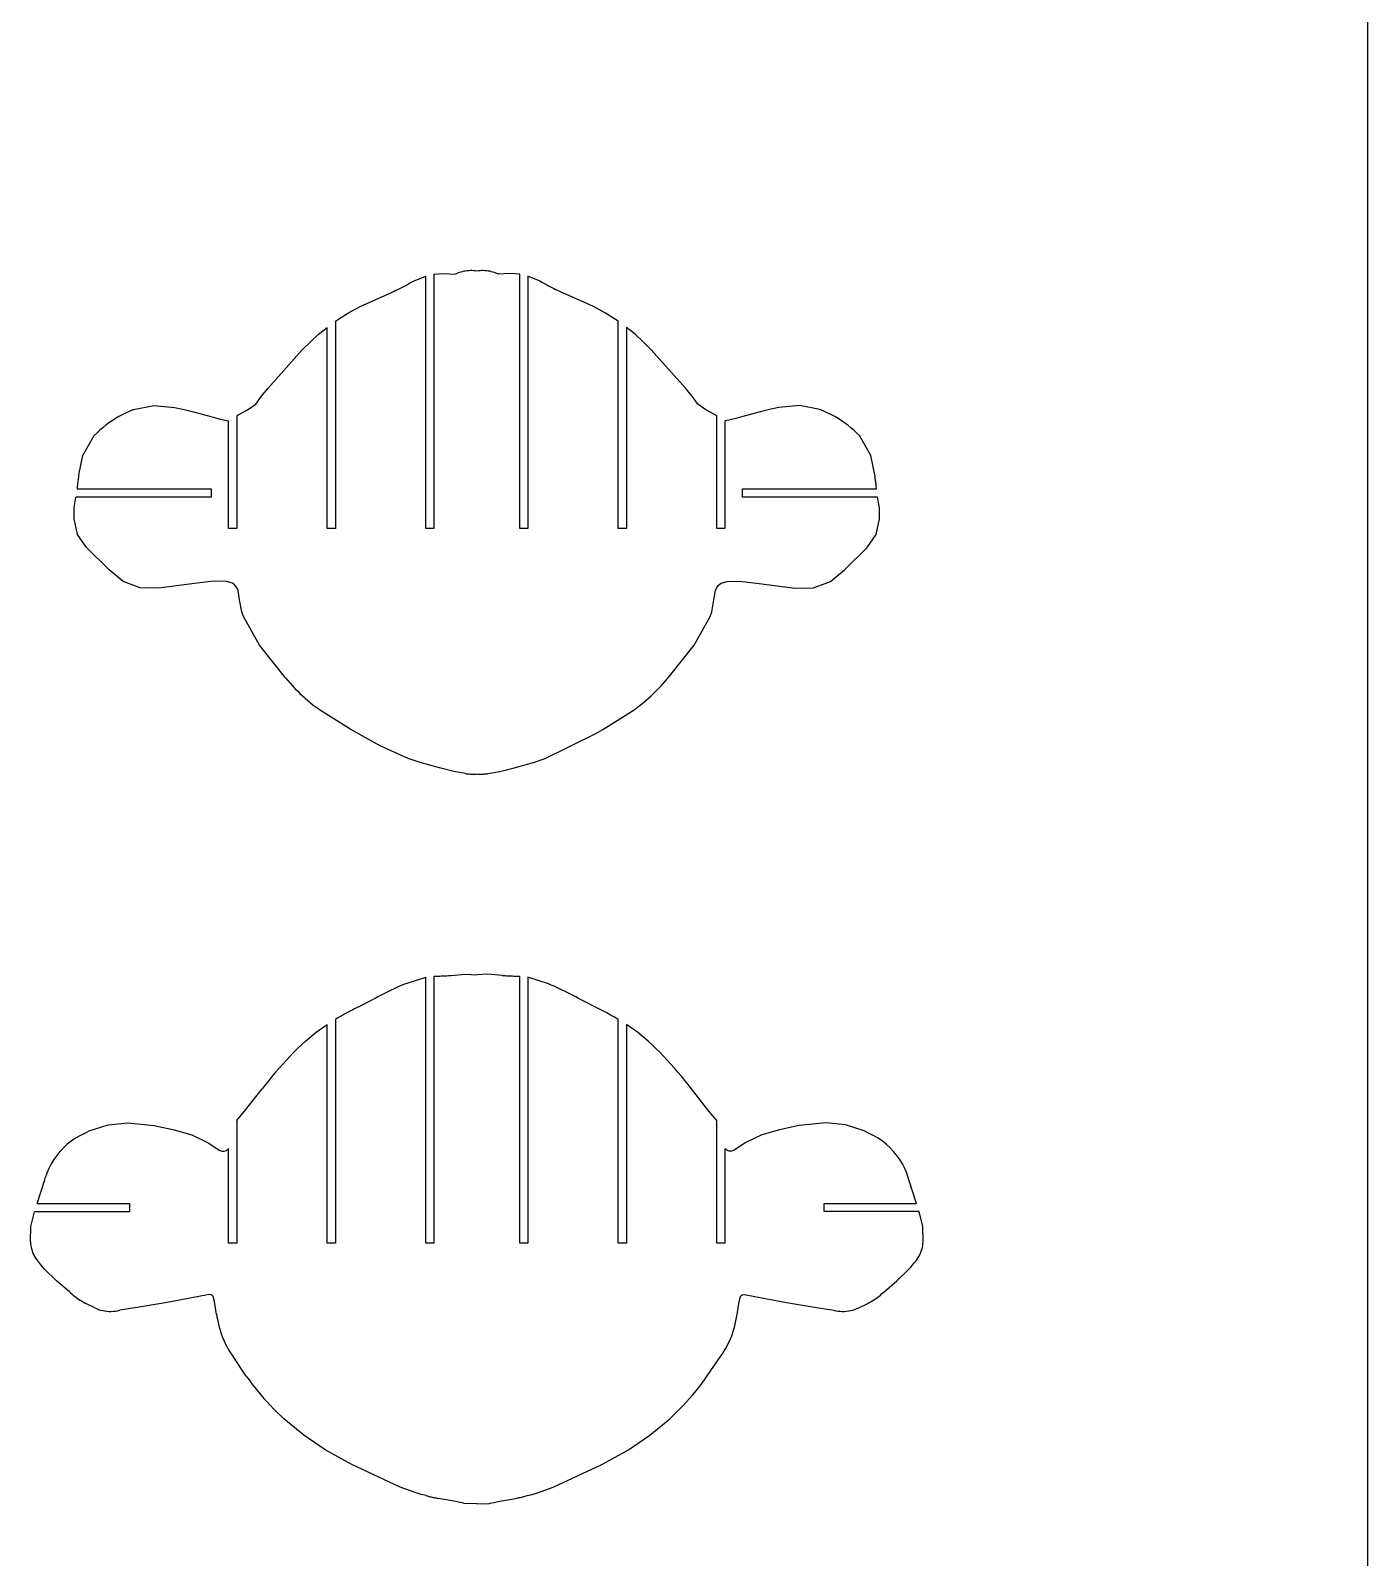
# Model space of a CAD drawing. Extents: x -170 to 170, y -270 to 270.
# Drawn here: x 109.4 to 170.5, y 69 to 138.7 of the extents above; entities that cross this region are included whole.
import ezdxf

# ---------------------------------------------------------------- set-up
doc = ezdxf.new("R2010")
doc.units = 0
doc.header["$MEASUREMENT"] = 0
doc.layers.get('0').update_dxf_attribs({"linetype": 'CONTINUOUS'})

msp = doc.modelspace()

# ---------------------------------------------------------------- linework, layer by layer
for p, q in [((170.489, 270.105), (170.489, -270.105)), ((128.806, 127.556), (128.943, 127.598)), ((129.012, 127.625), (128.943, 127.598)), ((129.083, 127.649), (129.012, 127.625)), ((129.154, 127.669), (129.083, 127.649)), ((129.226, 127.686), (129.154, 127.669)), ((129.299, 127.699), (129.226, 127.686)), ((129.373, 127.709), (129.299, 127.699)), ((129.447, 127.715), (129.373, 127.709)), ((129.521, 127.718), (129.447, 127.715)), ((129.595, 127.717), (129.521, 127.718)), ((129.669, 127.713), (129.595, 127.717)), ((129.743, 127.705), (129.669, 127.713)), ((129.816, 127.694), (129.743, 127.705)), ((129.89, 127.705), (129.816, 127.694)), ((129.964, 127.713), (129.89, 127.705)), ((130.038, 127.717), (129.964, 127.713)), ((130.112, 127.718), (130.038, 127.717)), ((130.186, 127.715), (130.112, 127.718)), ((130.26, 127.709), (130.186, 127.715)), ((130.334, 127.699), (130.26, 127.709)), ((130.407, 127.686), (130.334, 127.699)), ((130.479, 127.669), (130.407, 127.686)), ((130.55, 127.649), (130.479, 127.669)), ((130.621, 127.625), (130.55, 127.649)), ((130.69, 127.598), (130.621, 127.625)), ((130.827, 127.556), (130.69, 127.598)), ((126.216, 126.863), (126.305, 126.909)), ((126.305, 126.909), (126.394, 126.954)), ((126.394, 126.954), (126.484, 127)), ((126.484, 127), (126.573, 127.046)), ((126.573, 127.046), (126.662, 127.092)), ((126.662, 127.092), (126.751, 127.138)), ((126.751, 127.138), (126.84, 127.185)), ((126.84, 127.185), (126.928, 127.231)), ((126.928, 127.231), (127.483, 127.467)), ((127.483, 115.943), (127.483, 127.467)), ((127.858, 127.559), (128.338, 127.579)), ((127.858, 127.559), (127.858, 115.943)), ((128.338, 127.579), (128.806, 127.556)), ((131.295, 127.579), (130.827, 127.556)), ((131.775, 127.559), (131.295, 127.579)), ((131.775, 115.943), (131.775, 127.559)), ((132.705, 127.231), (132.15, 127.467)), ((132.15, 127.467), (132.15, 115.943)), ((132.705, 127.231), (132.793, 127.185)), ((132.793, 127.185), (132.882, 127.138)), ((132.882, 127.138), (132.971, 127.092)), ((132.971, 127.092), (133.06, 127.046)), ((133.06, 127.046), (133.149, 127)), ((133.149, 127), (133.239, 126.954)), ((133.239, 126.954), (133.328, 126.909)), ((133.328, 126.909), (133.417, 126.863)), ((124.519, 126.092), (125.857, 126.684)), ((125.857, 126.684), (125.947, 126.728)), ((125.947, 126.728), (126.037, 126.773)), ((126.037, 126.773), (126.126, 126.818)), ((126.126, 126.818), (126.216, 126.863)), ((133.417, 126.863), (133.507, 126.818)), ((133.507, 126.818), (133.596, 126.773)), ((133.596, 126.773), (133.686, 126.728)), ((133.686, 126.728), (133.776, 126.684)), ((135.114, 126.092), (133.776, 126.684)), ((123.358, 125.403), (123.935, 125.768)), ((123.935, 125.768), (124.519, 126.092)), ((135.698, 125.768), (135.114, 126.092)), ((136.275, 125.403), (135.698, 125.768)), ((122.232, 124.488), (122.59, 124.813)), ((122.59, 124.813), (122.983, 125.127)), ((122.983, 115.943), (122.983, 125.127)), ((123.358, 125.403), (123.358, 115.943)), ((136.275, 115.943), (136.275, 125.403)), ((137.043, 124.813), (136.65, 125.127)), ((136.65, 125.127), (136.65, 115.943)), ((137.401, 124.488), (137.043, 124.813)), ((120.272, 122.341), (121.847, 124.1)), ((121.847, 124.1), (122.232, 124.488)), ((137.786, 124.1), (137.401, 124.488)), ((139.361, 122.341), (137.786, 124.1)), ((119.984, 121.991), (120.272, 122.341)), ((139.649, 121.991), (139.361, 122.341)), ((114.106, 121.361), (113.942, 121.292)), ((114.106, 121.361), (114.146, 121.375)), ((114.146, 121.375), (115.073, 121.566)), ((115.073, 121.566), (116.018, 121.473)), ((116.018, 121.473), (116.448, 121.376)), ((116.448, 121.376), (116.878, 121.274)), ((118.954, 121.152), (119.351, 121.369)), ((119.351, 121.369), (119.721, 121.623)), ((119.721, 121.623), (119.984, 121.991)), ((139.912, 121.623), (139.649, 121.991)), ((140.282, 121.369), (139.912, 121.623)), ((140.679, 121.152), (140.282, 121.369)), ((143.185, 121.376), (142.755, 121.274)), ((143.615, 121.473), (143.185, 121.376)), ((144.56, 121.566), (143.615, 121.473)), ((145.487, 121.375), (144.56, 121.566)), ((145.527, 121.361), (145.487, 121.375)), ((145.691, 121.292), (145.527, 121.361)), ((112.878, 120.658), (112.739, 120.547)), ((113.02, 120.764), (112.878, 120.658)), ((113.166, 120.865), (113.02, 120.764)), ((113.315, 120.961), (113.166, 120.865)), ((113.468, 121.052), (113.315, 120.961)), ((113.623, 121.137), (113.468, 121.052)), ((113.781, 121.217), (113.623, 121.137)), ((113.942, 121.292), (113.781, 121.217)), ((116.878, 121.274), (117.277, 121.167)), ((117.277, 121.167), (117.669, 121.06)), ((117.669, 121.06), (117.991, 120.969)), ((117.991, 120.969), (118.308, 120.89)), ((118.308, 120.89), (118.483, 120.854)), ((118.483, 115.943), (118.483, 120.854)), ((118.858, 121.091), (118.954, 121.152)), ((118.858, 121.091), (118.858, 115.943)), ((140.775, 121.091), (140.679, 121.152)), ((140.775, 115.943), (140.775, 121.091)), ((141.325, 120.89), (141.15, 120.854)), ((141.15, 120.854), (141.15, 115.943)), ((141.642, 120.969), (141.325, 120.89)), ((141.964, 121.06), (141.642, 120.969)), ((142.356, 121.167), (141.964, 121.06)), ((142.755, 121.274), (142.356, 121.167)), ((145.852, 121.217), (145.691, 121.292)), ((146.01, 121.137), (145.852, 121.217)), ((146.165, 121.052), (146.01, 121.137)), ((146.318, 120.961), (146.165, 121.052)), ((146.467, 120.865), (146.318, 120.961)), ((146.613, 120.764), (146.467, 120.865)), ((146.755, 120.658), (146.613, 120.764)), ((146.894, 120.547), (146.755, 120.658)), ((111.829, 119.27), (112.347, 120.188)), ((112.474, 120.312), (112.347, 120.188)), ((112.605, 120.432), (112.474, 120.312)), ((112.739, 120.547), (112.605, 120.432)), ((147.028, 120.432), (146.894, 120.547)), ((147.159, 120.312), (147.028, 120.432)), ((147.286, 120.188), (147.159, 120.312)), ((147.804, 119.27), (147.286, 120.188)), ((111.639, 118.393), (111.829, 119.27)), ((147.994, 118.393), (147.804, 119.27)), ((111.572, 117.858), (111.567, 117.804)), ((111.578, 117.911), (111.572, 117.858)), ((111.584, 117.965), (111.578, 117.911)), ((111.59, 118.019), (111.584, 117.965)), ((111.596, 118.072), (111.59, 118.019)), ((111.603, 118.126), (111.596, 118.072)), ((111.61, 118.179), (111.603, 118.126)), ((111.617, 118.233), (111.61, 118.179)), ((111.624, 118.286), (111.617, 118.233)), ((111.631, 118.34), (111.624, 118.286)), ((111.639, 118.393), (111.631, 118.34)), ((148.002, 118.34), (147.994, 118.393)), ((148.009, 118.286), (148.002, 118.34)), ((148.016, 118.233), (148.009, 118.286)), ((148.023, 118.179), (148.016, 118.233)), ((148.03, 118.126), (148.023, 118.179)), ((148.037, 118.072), (148.03, 118.126)), ((148.043, 118.019), (148.037, 118.072)), ((148.049, 117.965), (148.043, 118.019)), ((148.055, 117.912), (148.049, 117.965)), ((148.061, 117.858), (148.055, 117.912)), ((148.066, 117.804), (148.061, 117.858)), ((111.43, 116.891), (111.512, 117.375)), ((117.687, 117.375), (111.512, 117.375)), ((111.567, 117.804), (111.562, 117.75)), ((111.562, 117.75), (117.687, 117.75)), ((117.687, 117.75), (117.687, 117.375)), ((141.946, 117.75), (148.071, 117.751)), ((141.946, 117.376), (141.946, 117.75)), ((148.121, 117.376), (141.946, 117.376)), ((148.071, 117.751), (148.066, 117.804)), ((148.203, 116.892), (148.121, 117.376)), ((111.426, 116.409), (111.43, 116.891)), ((148.207, 116.409), (148.203, 116.892)), ((111.429, 116.379), (111.426, 116.409)), ((111.586, 115.674), (111.429, 116.379)), ((118.858, 115.943), (118.483, 115.943)), ((123.358, 115.943), (122.983, 115.943)), ((127.858, 115.943), (127.483, 115.943)), ((132.15, 115.943), (131.775, 115.943)), ((136.65, 115.943), (136.275, 115.943)), ((141.15, 115.943), (140.775, 115.943)), ((148.047, 115.674), (148.204, 116.379)), ((148.204, 116.379), (148.207, 116.409)), ((111.989, 115.071), (111.586, 115.674)), ((113.022, 114.05), (111.989, 115.071)), ((146.611, 114.05), (147.644, 115.071)), ((147.644, 115.071), (148.047, 115.674)), ((113.669, 113.527), (113.022, 114.05)), ((145.964, 113.527), (146.611, 114.05)), ((114.444, 113.239), (113.669, 113.527)), ((115.275, 113.225), (114.444, 113.239)), ((116.928, 113.432), (115.275, 113.225)), ((117.815, 113.538), (116.928, 113.432)), ((118.385, 113.526), (117.815, 113.538)), ((118.657, 113.441), (118.385, 113.526)), ((118.772, 113.357), (118.657, 113.441)), ((118.862, 113.246), (118.772, 113.357)), ((118.923, 113.117), (118.862, 113.246)), ((118.988, 112.694), (118.923, 113.117)), ((140.645, 112.694), (140.71, 113.117)), ((140.71, 113.117), (140.771, 113.246)), ((140.771, 113.246), (140.861, 113.357)), ((140.861, 113.357), (140.976, 113.441)), ((140.976, 113.441), (141.248, 113.526)), ((141.248, 113.526), (141.818, 113.538)), ((141.818, 113.538), (142.705, 113.432)), ((142.705, 113.432), (144.358, 113.225)), ((144.358, 113.225), (145.189, 113.239)), ((145.189, 113.239), (145.964, 113.527)), ((119.086, 112.131), (118.988, 112.694)), ((140.547, 112.131), (140.645, 112.694)), ((119.157, 111.925), (119.086, 112.131)), ((119.889, 110.622), (119.157, 111.925)), ((139.745, 110.623), (140.476, 111.925)), ((140.476, 111.925), (140.547, 112.131)), ((121.08, 109.12), (119.889, 110.622)), ((138.553, 109.12), (139.745, 110.623)), ((121.08, 109.12), (121.185, 108.997)), ((121.185, 108.997), (121.293, 108.876)), ((121.293, 108.876), (121.402, 108.758)), ((138.231, 108.758), (138.341, 108.876)), ((138.341, 108.876), (138.448, 108.997)), ((138.448, 108.997), (138.553, 109.12)), ((121.402, 108.758), (121.514, 108.641)), ((121.514, 108.641), (121.627, 108.526)), ((121.627, 108.526), (121.743, 108.413)), ((121.743, 108.413), (121.861, 108.302)), ((121.861, 108.302), (121.98, 108.194)), ((121.98, 108.194), (122.102, 108.087)), ((122.102, 108.087), (122.225, 107.983)), ((137.408, 107.983), (137.531, 108.087)), ((137.531, 108.087), (137.653, 108.194)), ((137.653, 108.194), (137.772, 108.302)), ((137.772, 108.302), (137.89, 108.413)), ((137.89, 108.413), (138.006, 108.526)), ((138.006, 108.526), (138.119, 108.641)), ((138.119, 108.641), (138.231, 108.758)), ((122.225, 107.983), (122.351, 107.881)), ((122.351, 107.881), (122.478, 107.781)), ((122.636, 107.667), (122.478, 107.781)), ((124.059, 106.773), (122.636, 107.667)), ((135.574, 106.773), (136.997, 107.667)), ((136.997, 107.667), (137.155, 107.781)), ((137.155, 107.781), (137.282, 107.881)), ((137.282, 107.881), (137.408, 107.983)), ((125.069, 106.199), (124.059, 106.773)), ((135.247, 106.587), (135.574, 106.773)), ((125.431, 106.011), (125.069, 106.199)), ((126.688, 105.447), (125.431, 106.011)), ((132.945, 105.447), (135.247, 106.587)), ((127.234, 105.262), (126.688, 105.447)), ((132.399, 105.262), (132.945, 105.447)), ((128.112, 105.022), (127.234, 105.262)), ((128.767, 104.849), (128.112, 105.022)), ((129.294, 104.756), (128.767, 104.849)), ((129.294, 104.756), (129.337, 104.749)), ((129.337, 104.749), (129.38, 104.744)), ((129.38, 104.744), (129.424, 104.739)), ((129.424, 104.739), (129.467, 104.735)), ((129.467, 104.735), (129.511, 104.732)), ((129.511, 104.732), (129.554, 104.729)), ((129.554, 104.729), (129.598, 104.728)), ((129.598, 104.728), (129.642, 104.728)), ((129.642, 104.728), (129.686, 104.728)), ((129.686, 104.728), (129.729, 104.729)), ((129.729, 104.729), (129.773, 104.732)), ((129.773, 104.732), (129.817, 104.735)), ((129.817, 104.735), (129.86, 104.732)), ((129.86, 104.732), (129.904, 104.729)), ((129.904, 104.729), (129.947, 104.728)), ((129.947, 104.728), (129.991, 104.728)), ((129.991, 104.728), (130.035, 104.728)), ((130.035, 104.728), (130.079, 104.729)), ((130.079, 104.729), (130.122, 104.732)), ((130.122, 104.732), (130.166, 104.735)), ((130.166, 104.735), (130.209, 104.739)), ((130.209, 104.739), (130.253, 104.744)), ((130.253, 104.744), (130.296, 104.749)), ((130.296, 104.749), (130.339, 104.756)), ((130.339, 104.756), (130.866, 104.849)), ((130.866, 104.849), (131.521, 105.022)), ((131.521, 105.022), (132.399, 105.262)), ((128.189, 95.512), (128.256, 95.515)), ((128.256, 95.515), (128.322, 95.518)), ((128.322, 95.518), (128.388, 95.521)), ((128.388, 95.521), (128.454, 95.525)), ((128.454, 95.525), (128.52, 95.528)), ((128.52, 95.528), (128.586, 95.532)), ((128.586, 95.532), (128.653, 95.536)), ((128.653, 95.536), (129.307, 95.592)), ((129.307, 95.592), (129.816, 95.559)), ((130.326, 95.592), (129.816, 95.559)), ((130.98, 95.536), (130.326, 95.592)), ((130.98, 95.536), (131.047, 95.532)), ((131.047, 95.532), (131.113, 95.528)), ((131.113, 95.528), (131.179, 95.525)), ((131.179, 95.525), (131.245, 95.521)), ((131.245, 95.521), (131.311, 95.518)), ((131.311, 95.518), (131.377, 95.515)), ((131.377, 95.515), (131.444, 95.512)), ((125.913, 94.862), (125.788, 94.801)), ((126.038, 94.921), (125.913, 94.862)), ((126.163, 94.981), (126.038, 94.921)), ((126.288, 95.04), (126.163, 94.981)), ((126.414, 95.098), (126.288, 95.04)), ((126.54, 95.156), (126.414, 95.098)), ((126.54, 95.156), (127.483, 95.46)), ((127.483, 83.318), (127.483, 95.46)), ((127.858, 95.498), (127.925, 95.5)), ((127.858, 95.498), (127.858, 83.318)), ((127.925, 95.5), (127.991, 95.503)), ((127.991, 95.503), (128.057, 95.506)), ((128.057, 95.506), (128.123, 95.509)), ((128.123, 95.509), (128.189, 95.512)), ((131.444, 95.512), (131.51, 95.509)), ((131.51, 95.509), (131.576, 95.506)), ((131.576, 95.506), (131.642, 95.503)), ((131.642, 95.503), (131.708, 95.5)), ((131.708, 95.5), (131.775, 95.498)), ((131.775, 83.318), (131.775, 95.498)), ((133.093, 95.156), (132.15, 95.46)), ((132.15, 95.46), (132.15, 83.318)), ((133.219, 95.098), (133.093, 95.156)), ((133.345, 95.04), (133.219, 95.098)), ((133.47, 94.981), (133.345, 95.04)), ((133.595, 94.921), (133.47, 94.981)), ((133.72, 94.862), (133.595, 94.921)), ((133.845, 94.801), (133.72, 94.862)), ((124.419, 94.102), (125.046, 94.427)), ((125.169, 94.491), (125.046, 94.427)), ((125.292, 94.554), (125.169, 94.491)), ((125.416, 94.617), (125.292, 94.554)), ((125.54, 94.679), (125.416, 94.617)), ((125.664, 94.74), (125.54, 94.679)), ((125.788, 94.801), (125.664, 94.74)), ((133.969, 94.74), (133.845, 94.801)), ((134.093, 94.679), (133.969, 94.74)), ((134.217, 94.617), (134.093, 94.679)), ((134.341, 94.554), (134.217, 94.617)), ((134.464, 94.491), (134.341, 94.554)), ((134.587, 94.427), (134.464, 94.491)), ((135.214, 94.102), (134.587, 94.427)), ((123.445, 93.581), (123.358, 93.53)), ((123.358, 93.53), (123.358, 83.318)), ((123.532, 93.631), (123.445, 93.581)), ((123.619, 93.681), (123.532, 93.631)), ((123.707, 93.73), (123.619, 93.681)), ((123.795, 93.779), (123.707, 93.73)), ((123.883, 93.827), (123.795, 93.779)), ((123.972, 93.875), (123.883, 93.827)), ((124.06, 93.921), (123.972, 93.875)), ((124.15, 93.967), (124.06, 93.921)), ((124.239, 94.013), (124.15, 93.967)), ((124.329, 94.058), (124.239, 94.013)), ((124.419, 94.102), (124.329, 94.058)), ((135.304, 94.058), (135.214, 94.102)), ((135.394, 94.013), (135.304, 94.058)), ((135.483, 93.967), (135.394, 94.013)), ((135.573, 93.921), (135.483, 93.967)), ((135.661, 93.875), (135.573, 93.921)), ((135.75, 93.827), (135.661, 93.875)), ((135.838, 93.779), (135.75, 93.827)), ((135.926, 93.73), (135.838, 93.779)), ((136.014, 93.681), (135.926, 93.73)), ((136.101, 93.631), (136.014, 93.681)), ((136.188, 93.581), (136.101, 93.631)), ((136.275, 93.53), (136.188, 93.581)), ((136.275, 83.318), (136.275, 93.53)), ((121.988, 92.541), (122.484, 92.949)), ((122.484, 92.949), (122.983, 93.302)), ((122.983, 83.318), (122.983, 93.302)), ((137.149, 92.949), (136.65, 93.302)), ((136.65, 93.302), (136.65, 83.318)), ((137.645, 92.541), (137.149, 92.949)), ((121.634, 92.2), (121.46, 92.026)), ((121.81, 92.372), (121.634, 92.2)), ((121.988, 92.541), (121.81, 92.372)), ((137.823, 92.372), (137.645, 92.541)), ((137.999, 92.2), (137.823, 92.372)), ((138.173, 92.026), (137.999, 92.2)), ((120.955, 91.49), (120.791, 91.307)), ((121.121, 91.671), (120.955, 91.49)), ((121.289, 91.85), (121.121, 91.671)), ((121.46, 92.026), (121.289, 91.85)), ((138.344, 91.85), (138.173, 92.026)), ((138.512, 91.671), (138.344, 91.85)), ((138.678, 91.49), (138.512, 91.671)), ((138.842, 91.307), (138.678, 91.49)), ((120.315, 90.744), (120.161, 90.552)), ((120.471, 90.934), (120.315, 90.744)), ((120.63, 91.121), (120.471, 90.934)), ((120.791, 91.307), (120.63, 91.121)), ((139.003, 91.121), (138.842, 91.307)), ((139.162, 90.934), (139.003, 91.121)), ((139.318, 90.744), (139.162, 90.934)), ((139.472, 90.552), (139.318, 90.744)), ((119.213, 89.342), (120.01, 90.358)), ((120.161, 90.552), (120.01, 90.358)), ((139.623, 90.358), (139.472, 90.552)), ((140.42, 89.342), (139.623, 90.358)), ((118.858, 88.915), (119.213, 89.342)), ((140.775, 88.915), (140.42, 89.342)), ((112.12, 88.434), (112.98, 88.719)), ((112.98, 88.719), (113.882, 88.809)), ((113.882, 88.809), (115.09, 88.685)), ((115.09, 88.685), (115.99, 88.485)), ((118.858, 88.915), (118.858, 83.318)), ((140.775, 83.318), (140.775, 88.915)), ((144.542, 88.685), (143.643, 88.485)), ((145.751, 88.809), (144.542, 88.685)), ((146.653, 88.719), (145.751, 88.809)), ((147.513, 88.434), (146.653, 88.719)), ((111.297, 87.97), (111.115, 87.826)), ((111.489, 88.101), (111.297, 87.97)), ((111.69, 88.219), (111.489, 88.101)), ((111.899, 88.321), (111.69, 88.219)), ((111.899, 88.321), (112.12, 88.434)), ((115.99, 88.485), (116.8, 88.253)), ((116.8, 88.253), (117.557, 87.892)), ((117.557, 87.892), (118.079, 87.54)), ((142.076, 87.892), (141.554, 87.54)), ((142.833, 88.253), (142.076, 87.892)), ((143.643, 88.485), (142.833, 88.253)), ((147.734, 88.321), (147.513, 88.434)), ((147.943, 88.219), (147.734, 88.321)), ((148.144, 88.101), (147.943, 88.219)), ((148.336, 87.97), (148.144, 88.101)), ((148.518, 87.826), (148.336, 87.97)), ((110.636, 87.319), (110.502, 87.129)), ((110.783, 87.499), (110.636, 87.319)), ((110.943, 87.668), (110.783, 87.499)), ((111.115, 87.826), (110.943, 87.668)), ((118.079, 87.54), (118.182, 87.518)), ((118.182, 87.518), (118.287, 87.519)), ((118.287, 87.519), (118.387, 87.549)), ((118.387, 87.549), (118.468, 87.616)), ((118.468, 87.616), (118.483, 87.636)), ((118.483, 83.318), (118.483, 87.636)), ((141.165, 87.616), (141.15, 87.636)), ((141.15, 87.636), (141.15, 83.318)), ((141.246, 87.549), (141.165, 87.616)), ((141.346, 87.519), (141.246, 87.549)), ((141.451, 87.518), (141.346, 87.519)), ((141.554, 87.54), (141.451, 87.518)), ((148.69, 87.668), (148.518, 87.826)), ((148.85, 87.499), (148.69, 87.668)), ((148.997, 87.319), (148.85, 87.499)), ((149.131, 87.129), (148.997, 87.319)), ((110.186, 86.509), (110.11, 86.288)), ((110.276, 86.723), (110.186, 86.509)), ((110.382, 86.93), (110.276, 86.723)), ((110.502, 87.129), (110.382, 86.93)), ((149.251, 86.93), (149.131, 87.129)), ((149.357, 86.723), (149.251, 86.93)), ((149.447, 86.509), (149.357, 86.723)), ((149.523, 86.289), (149.447, 86.509)), ((109.735, 85.125), (110.086, 86.205)), ((110.086, 86.205), (110.11, 86.288)), ((149.547, 86.206), (149.523, 86.289)), ((149.898, 85.126), (149.547, 86.206)), ((109.735, 85.125), (113.954, 85.125)), ((113.954, 85.125), (113.954, 84.75)), ((145.679, 84.751), (145.679, 85.126)), ((145.679, 85.126), (149.898, 85.126)), ((109.453, 84.07), (109.613, 84.75)), ((113.954, 84.75), (109.613, 84.75)), ((150.02, 84.751), (145.679, 84.751)), ((150.18, 84.07), (150.02, 84.751)), ((109.438, 83.375), (109.453, 84.07)), ((150.195, 83.375), (150.18, 84.07)), ((109.438, 83.375), (109.444, 83.287)), ((109.444, 83.287), (109.454, 83.2)), ((109.454, 83.2), (109.47, 83.114)), ((109.47, 83.114), (109.491, 83.029)), ((109.491, 83.029), (109.517, 82.945)), ((118.858, 83.318), (118.483, 83.318)), ((123.358, 83.318), (122.983, 83.318)), ((127.858, 83.318), (127.483, 83.318)), ((132.15, 83.318), (131.775, 83.318)), ((136.65, 83.318), (136.275, 83.318)), ((141.15, 83.318), (140.775, 83.318)), ((150.116, 82.945), (150.142, 83.029)), ((150.142, 83.029), (150.163, 83.114)), ((150.163, 83.114), (150.179, 83.2)), ((150.179, 83.2), (150.189, 83.287)), ((150.189, 83.287), (150.195, 83.375)), ((109.517, 82.945), (109.548, 82.863)), ((109.548, 82.863), (109.584, 82.783)), ((109.584, 82.783), (109.625, 82.706)), ((109.625, 82.706), (109.67, 82.631)), ((109.67, 82.631), (109.72, 82.559)), ((109.72, 82.559), (109.774, 82.49)), ((109.774, 82.49), (109.832, 82.424)), ((110.002, 82.211), (109.832, 82.424)), ((149.631, 82.211), (149.801, 82.424)), ((149.801, 82.424), (149.859, 82.49)), ((149.859, 82.49), (149.913, 82.559)), ((149.913, 82.559), (149.963, 82.631)), ((149.963, 82.631), (150.008, 82.706)), ((150.008, 82.706), (150.049, 82.783)), ((150.049, 82.783), (150.085, 82.863)), ((150.085, 82.863), (150.116, 82.945)), ((110.082, 82.125), (110.002, 82.211)), ((110.63, 81.592), (110.082, 82.125)), ((111.213, 81.097), (110.63, 81.592)), ((148.42, 81.097), (149.003, 81.592)), ((149.003, 81.592), (149.551, 82.125)), ((149.551, 82.125), (149.631, 82.211)), ((111.213, 81.097), (111.27, 81.045)), ((111.27, 81.045), (111.328, 80.994)), ((111.328, 80.994), (111.387, 80.945)), ((111.387, 80.945), (111.447, 80.897)), ((111.447, 80.897), (111.508, 80.85)), ((117.437, 80.944), (115.671, 80.599)), ((117.587, 80.967), (117.437, 80.944)), ((117.663, 80.961), (117.587, 80.967)), ((117.699, 80.947), (117.663, 80.961)), ((117.73, 80.927), (117.699, 80.947)), ((117.777, 80.87), (117.73, 80.927)), ((141.856, 80.87), (141.903, 80.927)), ((141.903, 80.927), (141.934, 80.948)), ((141.934, 80.948), (141.97, 80.961)), ((141.97, 80.961), (142.046, 80.967)), ((142.046, 80.967), (142.196, 80.944)), ((142.196, 80.944), (143.962, 80.599)), ((148.125, 80.85), (148.186, 80.896)), ((148.186, 80.896), (148.246, 80.945)), ((148.246, 80.945), (148.305, 80.994)), ((148.305, 80.994), (148.363, 81.045)), ((148.363, 81.045), (148.42, 81.097)), ((111.508, 80.85), (111.571, 80.804)), ((111.571, 80.804), (111.634, 80.76)), ((111.634, 80.76), (111.698, 80.717)), ((111.698, 80.717), (111.762, 80.675)), ((111.762, 80.675), (111.828, 80.635)), ((111.828, 80.635), (111.895, 80.596)), ((111.895, 80.596), (111.962, 80.558)), ((112.368, 80.366), (111.962, 80.558)), ((112.368, 80.366), (112.457, 80.325)), ((112.457, 80.325), (112.548, 80.29)), ((112.548, 80.29), (112.641, 80.26)), ((112.641, 80.26), (112.736, 80.237)), ((112.736, 80.237), (112.832, 80.218)), ((112.832, 80.218), (112.929, 80.206)), ((112.929, 80.206), (113.027, 80.199)), ((113.027, 80.199), (113.125, 80.198)), ((113.125, 80.198), (113.223, 80.203)), ((113.223, 80.203), (113.32, 80.214)), ((113.32, 80.214), (113.416, 80.23)), ((113.416, 80.23), (113.512, 80.252)), ((114.397, 80.383), (113.512, 80.252)), ((115.671, 80.599), (114.397, 80.383)), ((117.842, 80.649), (117.777, 80.87)), ((117.933, 80.048), (117.842, 80.649)), ((141.7, 80.048), (141.791, 80.649)), ((141.791, 80.649), (141.856, 80.87)), ((143.962, 80.599), (145.236, 80.383)), ((145.236, 80.383), (146.121, 80.252)), ((146.121, 80.252), (146.217, 80.23)), ((146.217, 80.23), (146.313, 80.214)), ((146.313, 80.214), (146.41, 80.203)), ((146.41, 80.203), (146.508, 80.198)), ((146.508, 80.198), (146.606, 80.199)), ((146.606, 80.199), (146.704, 80.206)), ((146.704, 80.206), (146.801, 80.218)), ((146.801, 80.218), (146.897, 80.237)), ((146.897, 80.237), (146.992, 80.261)), ((146.992, 80.261), (147.085, 80.29)), ((147.085, 80.29), (147.176, 80.325)), ((147.176, 80.325), (147.265, 80.366)), ((147.265, 80.366), (147.671, 80.558)), ((147.671, 80.558), (147.738, 80.596)), ((147.738, 80.596), (147.805, 80.635)), ((147.805, 80.635), (147.871, 80.675)), ((147.871, 80.675), (147.936, 80.717)), ((147.936, 80.717), (148, 80.76)), ((148, 80.76), (148.063, 80.804)), ((148.063, 80.804), (148.125, 80.85)), ((117.933, 80.048), (117.936, 80.03)), ((117.936, 80.03), (117.939, 80.012)), ((117.939, 80.012), (117.942, 79.994)), ((117.942, 79.994), (117.946, 79.977)), ((117.946, 79.977), (117.949, 79.959)), ((117.949, 79.959), (117.952, 79.941)), ((117.952, 79.941), (117.955, 79.924)), ((117.955, 79.924), (117.959, 79.906)), ((117.959, 79.906), (117.962, 79.888)), ((117.962, 79.888), (117.966, 79.87)), ((117.966, 79.87), (117.969, 79.853)), ((117.969, 79.853), (117.973, 79.835)), ((117.973, 79.835), (118.001, 79.683)), ((118.001, 79.683), (118.035, 79.532)), ((118.035, 79.532), (118.076, 79.383)), ((141.557, 79.383), (141.598, 79.532)), ((141.598, 79.532), (141.632, 79.683)), ((141.632, 79.683), (141.66, 79.835)), ((141.66, 79.835), (141.664, 79.853)), ((141.664, 79.853), (141.667, 79.871)), ((141.667, 79.871), (141.671, 79.888)), ((141.671, 79.888), (141.674, 79.906)), ((141.674, 79.906), (141.678, 79.924)), ((141.678, 79.924), (141.681, 79.941)), ((141.681, 79.941), (141.684, 79.959)), ((141.684, 79.959), (141.687, 79.977)), ((141.687, 79.977), (141.691, 79.994)), ((141.691, 79.994), (141.694, 80.012)), ((141.694, 80.012), (141.697, 80.03)), ((141.697, 80.03), (141.7, 80.048)), ((118.076, 79.383), (118.121, 79.235)), ((118.121, 79.235), (118.173, 79.089)), ((118.173, 79.089), (118.23, 78.945)), ((118.23, 78.945), (118.293, 78.804)), ((118.293, 78.804), (118.362, 78.665)), ((141.271, 78.665), (141.34, 78.804)), ((141.34, 78.804), (141.403, 78.945)), ((141.403, 78.945), (141.46, 79.089)), ((141.46, 79.089), (141.512, 79.235)), ((141.512, 79.235), (141.557, 79.383)), ((118.362, 78.665), (118.435, 78.529)), ((118.435, 78.529), (118.514, 78.396)), ((118.514, 78.396), (118.598, 78.266)), ((118.598, 78.266), (118.687, 78.139)), ((119.289, 77.247), (118.687, 78.139)), ((140.344, 77.248), (140.946, 78.139)), ((140.946, 78.139), (141.035, 78.266)), ((141.035, 78.266), (141.119, 78.396)), ((141.119, 78.396), (141.198, 78.529)), ((141.198, 78.529), (141.271, 78.665)), ((119.289, 77.247), (119.416, 77.071)), ((119.416, 77.071), (119.547, 76.897)), ((119.547, 76.897), (119.68, 76.726)), ((119.68, 76.726), (119.816, 76.557)), ((139.817, 76.557), (139.953, 76.726)), ((139.953, 76.726), (140.086, 76.898)), ((140.086, 76.898), (140.217, 77.071)), ((140.217, 77.071), (140.344, 77.248)), ((119.816, 76.557), (119.955, 76.39)), ((119.955, 76.39), (120.097, 76.225)), ((120.097, 76.225), (120.242, 76.063)), ((120.242, 76.063), (120.39, 75.903)), ((139.243, 75.903), (139.391, 76.063)), ((139.391, 76.063), (139.536, 76.225)), ((139.536, 76.225), (139.678, 76.39)), ((139.678, 76.39), (139.817, 76.557)), ((120.39, 75.903), (120.54, 75.746)), ((120.54, 75.746), (120.693, 75.592)), ((120.693, 75.592), (120.848, 75.44)), ((120.848, 75.44), (121.007, 75.291)), ((138.627, 75.291), (138.785, 75.44)), ((138.785, 75.44), (138.94, 75.592)), ((138.94, 75.592), (139.093, 75.746)), ((139.093, 75.746), (139.243, 75.903)), ((121.917, 74.539), (121.007, 75.291)), ((137.716, 74.539), (138.627, 75.291)), ((122.896, 73.877), (121.917, 74.539)), ((136.737, 73.877), (137.716, 74.539)), ((124.112, 73.204), (122.896, 73.877)), ((133.308, 72.178), (135.521, 73.204)), ((135.521, 73.204), (136.737, 73.877)), ((126.325, 72.178), (124.112, 73.204)), ((127.052, 71.915), (126.325, 72.178)), ((127.28, 71.844), (127.052, 71.915)), ((127.512, 71.784), (127.28, 71.844)), ((132.121, 71.784), (132.353, 71.844)), ((132.353, 71.844), (132.582, 71.915)), ((132.582, 71.915), (133.308, 72.178)), ((127.512, 71.784), (127.557, 71.772)), ((127.557, 71.772), (127.602, 71.76)), ((127.602, 71.76), (127.646, 71.749)), ((127.646, 71.749), (127.691, 71.738)), ((127.691, 71.738), (127.736, 71.727)), ((127.736, 71.727), (127.781, 71.717)), ((127.781, 71.717), (127.826, 71.707)), ((127.826, 71.707), (127.872, 71.697)), ((127.872, 71.697), (127.917, 71.687)), ((127.917, 71.687), (127.962, 71.678)), ((127.962, 71.678), (128.007, 71.669)), ((128.007, 71.669), (128.053, 71.66)), ((128.694, 71.552), (128.053, 71.66)), ((129.203, 71.443), (128.694, 71.552)), ((129.243, 71.432), (129.203, 71.443)), ((129.817, 71.411), (129.243, 71.432)), ((129.817, 71.411), (130.39, 71.432)), ((130.39, 71.432), (130.43, 71.443)), ((130.43, 71.443), (130.939, 71.552)), ((130.939, 71.552), (131.58, 71.66)), ((131.58, 71.66), (131.626, 71.669)), ((131.626, 71.669), (131.671, 71.678)), ((131.671, 71.678), (131.716, 71.687)), ((131.716, 71.687), (131.762, 71.697)), ((131.762, 71.697), (131.807, 71.707)), ((131.807, 71.707), (131.852, 71.717)), ((131.852, 71.717), (131.897, 71.727)), ((131.897, 71.727), (131.942, 71.738)), ((131.942, 71.738), (131.987, 71.749)), ((131.987, 71.749), (132.032, 71.76)), ((132.032, 71.76), (132.076, 71.772)), ((132.076, 71.772), (132.121, 71.784))]:
    msp.add_line(p, q)

doc.saveas('drawing.dxf')
